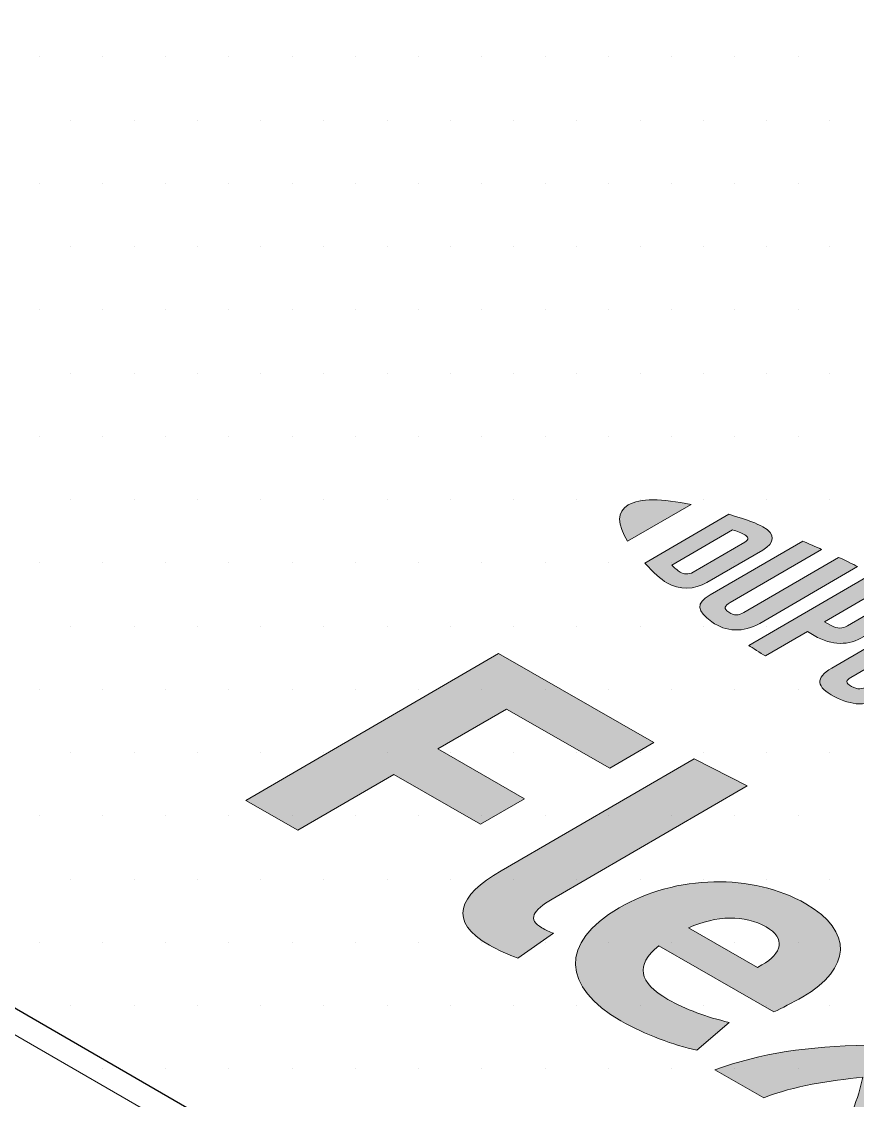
# Model space of a CAD drawing. Header units: inches. Extents: x -17.6 to 82.3, y -15.1 to 23.2.
# Drawn here: x 15.7832 to 16.0311, y 10.8588 to 11.1786 of the extents above; entities that cross this region are included whole.
import ezdxf

# ---------------------------------------------------------------- set-up
doc = ezdxf.new("R2010")
doc.units = ezdxf.units.IN
doc.header["$MEASUREMENT"] = 0
for name, color, linetype, lineweight in [('.ATI-HATCH', 7, 'Continuous', 0), ('G-ANNO-TTLB', 7, 'Continuous', 0), ('TYVEK', 7, 'Continuous', 0)]:
    doc.layers.add(name, color=color, linetype=linetype, lineweight=lineweight)

# ---------------------------------------------------------------- blocks, each defined once
blk = doc.blocks.new('Block_249')
at = {"layer": 'TYVEK', "true_color": 0x000000, "transparency": 33554687}
h = blk.add_hatch(color=18, dxfattribs=at)
h.dxf.hatch_style = 2
edge = h.paths.add_edge_path()
edge.add_spline(control_points=[(15.8497, 10.94773), (15.8497, 10.94773), (15.92466, 10.99125), (15.92466, 10.99125), (15.92466, 10.99125), (15.97066, 10.96484), (15.97066, 10.96484), (15.97066, 10.96484), (15.9576, 10.95725), (15.9576, 10.95725), (15.9576, 10.95725), (15.92704, 10.9748), (15.92704, 10.9748), (15.92704, 10.9748), (15.90669, 10.96299), (15.90669, 10.96299), (15.90669, 10.96299), (15.93239, 10.94823), (15.93239, 10.94823), (15.93239, 10.94823), (15.91933, 10.94065), (15.91933, 10.94065), (15.91933, 10.94065), (15.89363, 10.9554), (15.89363, 10.9554), (15.89363, 10.9554), (15.86514, 10.93886), (15.86514, 10.93886), (15.86514, 10.93886), (15.8497, 10.94773), (15.8497, 10.94773)], knot_values=[0, 0, 0, 0, 1, 1, 1, 2, 2, 2, 3, 3, 3, 4, 4, 4, 5, 5, 5, 6, 6, 6, 7, 7, 7, 8, 8, 8, 9, 9, 9, 10, 10, 10, 10], degree=3, periodic=0)
h = blk.add_hatch(color=18, dxfattribs=at)
h.dxf.hatch_style = 2
edge = h.paths.add_edge_path()
edge.add_spline(control_points=[(15.94057, 10.91844), (15.93478, 10.91508), (15.93319, 10.91241), (15.93751, 10.90993), (15.93859, 10.90931), (15.93978, 10.90875), (15.94096, 10.90832), (15.94096, 10.90832), (15.93037, 10.90092), (15.93037, 10.90092), (15.92789, 10.90185), (15.92412, 10.90352), (15.92196, 10.90476), (15.90954, 10.91189), (15.9126, 10.91941), (15.92545, 10.92687), (15.92545, 10.92687), (15.98263, 10.96007), (15.98263, 10.96007), (15.98263, 10.96007), (15.99839, 10.95201), (15.99839, 10.95201), (15.99839, 10.95201), (15.94057, 10.91844), (15.94057, 10.91844)], knot_values=[0, 0, 0, 0, 1, 1, 1, 2, 2, 2, 3, 3, 3, 4, 4, 4, 5, 5, 5, 6, 6, 6, 7, 7, 7, 8, 8, 8, 8], degree=3, periodic=0)
h = blk.add_hatch(color=18, dxfattribs=at)
h.dxf.hatch_style = 2
edge = h.paths.add_edge_path()
edge.add_spline(control_points=[(15.98096, 10.90996), (15.98096, 10.90996), (16.00148, 10.89818), (16.00148, 10.89818), (16.00148, 10.89818), (16.00276, 10.89893), (16.00276, 10.89893), (16.00876, 10.90241), (16.00991, 10.90682), (16.00397, 10.91023), (15.9977, 10.91383), (15.98921, 10.91363), (15.98096, 10.90996)], knot_values=[0, 0, 0, 0, 1, 1, 1, 2, 2, 2, 3, 3, 3, 4, 4, 4, 4], degree=3, periodic=0)
edge = h.paths.add_edge_path()
edge.add_spline(control_points=[(15.98348, 10.87364), (15.97659, 10.87513), (15.96807, 10.87829), (15.96094, 10.88238), (15.94355, 10.89236), (15.9426, 10.90552), (15.96037, 10.91584), (15.9774, 10.92573), (15.99987, 10.92618), (16.01575, 10.91707), (16.02989, 10.90895), (16.02922, 10.89783), (16.01487, 10.8895), (16.01166, 10.88764), (16.00866, 10.88614), (16.0063, 10.88502), (16.0063, 10.88502), (15.97218, 10.90462), (15.97218, 10.90462), (15.96501, 10.89884), (15.96624, 10.89368), (15.97487, 10.88872), (15.98017, 10.88569), (15.98642, 10.88346), (15.99299, 10.88191), (15.99299, 10.88191), (15.98348, 10.87364), (15.98348, 10.87364)], knot_values=[0, 0, 0, 0, 1, 1, 1, 2, 2, 2, 3, 3, 3, 4, 4, 4, 5, 5, 5, 6, 6, 6, 7, 7, 7, 8, 8, 8, 9, 9, 9, 9], degree=3, periodic=0)
h = blk.add_hatch(color=18, dxfattribs=at)
h.dxf.hatch_style = 2
edge = h.paths.add_edge_path()
edge.add_spline(control_points=[(16.0339, 10.87511), (16.03459, 10.88387), (16.03626, 10.89144), (16.04362, 10.89958), (16.04362, 10.89958), (16.05971, 10.89035), (16.05971, 10.89035), (16.05629, 10.88674), (16.05376, 10.87979), (16.05241, 10.87351), (16.0623, 10.87464), (16.07207, 10.87632), (16.07882, 10.87937), (16.07882, 10.87937), (16.09394, 10.87069), (16.09394, 10.87069), (16.08, 10.86584), (16.06743, 10.86403), (16.05109, 10.86389), (16.05019, 10.85439), (16.04798, 10.847), (16.04106, 10.83787), (16.04106, 10.83787), (16.02497, 10.8471), (16.02497, 10.8471), (16.0287, 10.85189), (16.03133, 10.85965), (16.03268, 10.86567), (16.02269, 10.86461), (16.01238, 10.86311), (16.00326, 10.85957), (16.00326, 10.85957), (15.98879, 10.86787), (15.98879, 10.86787), (16.00263, 10.87279), (16.01627, 10.87485), (16.0339, 10.87511)], knot_values=[0, 0, 0, 0, 1, 1, 1, 2, 2, 2, 3, 3, 3, 4, 4, 4, 5, 5, 5, 6, 6, 6, 7, 7, 7, 8, 8, 8, 9, 9, 9, 10, 10, 10, 11, 11, 11, 12, 12, 12, 12], degree=3, periodic=0)
at = {"layer": 'TYVEK'}
for points, knots in [([(15.8497, 10.94773), (15.8497, 10.94773), (15.92466, 10.99125), (15.92466, 10.99125), (15.92466, 10.99125), (15.97066, 10.96484), (15.97066, 10.96484), (15.97066, 10.96484), (15.9576, 10.95725), (15.9576, 10.95725), (15.9576, 10.95725), (15.92704, 10.9748), (15.92704, 10.9748), (15.92704, 10.9748), (15.90669, 10.96299), (15.90669, 10.96299), (15.90669, 10.96299), (15.93239, 10.94823), (15.93239, 10.94823), (15.93239, 10.94823), (15.91933, 10.94065), (15.91933, 10.94065), (15.91933, 10.94065), (15.89363, 10.9554), (15.89363, 10.9554), (15.89363, 10.9554), (15.86514, 10.93886), (15.86514, 10.93886), (15.86514, 10.93886), (15.8497, 10.94773), (15.8497, 10.94773)], [0, 0, 0, 0, 1, 1, 1, 2, 2, 2, 3, 3, 3, 4, 4, 4, 5, 5, 5, 6, 6, 6, 7, 7, 7, 8, 8, 8, 9, 9, 9, 10, 10, 10, 10]), ([(15.94057, 10.91844), (15.93478, 10.91508), (15.93319, 10.91241), (15.93751, 10.90993), (15.93859, 10.90931), (15.93978, 10.90875), (15.94096, 10.90832), (15.94096, 10.90832), (15.93037, 10.90092), (15.93037, 10.90092), (15.92789, 10.90185), (15.92412, 10.90352), (15.92196, 10.90476), (15.90954, 10.91189), (15.9126, 10.91941), (15.92545, 10.92687), (15.92545, 10.92687), (15.98263, 10.96007), (15.98263, 10.96007), (15.98263, 10.96007), (15.99839, 10.95201), (15.99839, 10.95201), (15.99839, 10.95201), (15.94057, 10.91844), (15.94057, 10.91844)], [0, 0, 0, 0, 1, 1, 1, 2, 2, 2, 3, 3, 3, 4, 4, 4, 5, 5, 5, 6, 6, 6, 7, 7, 7, 8, 8, 8, 8]), ([(15.98348, 10.87364), (15.97659, 10.87513), (15.96807, 10.87829), (15.96094, 10.88238), (15.94355, 10.89236), (15.9426, 10.90552), (15.96037, 10.91584), (15.9774, 10.92573), (15.99987, 10.92618), (16.01575, 10.91707), (16.02989, 10.90895), (16.02922, 10.89783), (16.01487, 10.8895), (16.01166, 10.88764), (16.00866, 10.88614), (16.0063, 10.88502), (16.0063, 10.88502), (15.97218, 10.90462), (15.97218, 10.90462), (15.96501, 10.89884), (15.96624, 10.89368), (15.97487, 10.88872), (15.98017, 10.88569), (15.98642, 10.88346), (15.99299, 10.88191), (15.99299, 10.88191), (15.98348, 10.87364), (15.98348, 10.87364)], [0, 0, 0, 0, 1, 1, 1, 2, 2, 2, 3, 3, 3, 4, 4, 4, 5, 5, 5, 6, 6, 6, 7, 7, 7, 8, 8, 8, 9, 9, 9, 9]), ([(15.98096, 10.90996), (15.98096, 10.90996), (16.00148, 10.89818), (16.00148, 10.89818), (16.00148, 10.89818), (16.00276, 10.89893), (16.00276, 10.89893), (16.00876, 10.90241), (16.00991, 10.90682), (16.00397, 10.91023), (15.9977, 10.91383), (15.98921, 10.91363), (15.98096, 10.90996)], [0, 0, 0, 0, 1, 1, 1, 2, 2, 2, 3, 3, 3, 4, 4, 4, 4]), ([(16.0339, 10.87511), (16.03459, 10.88387), (16.03626, 10.89144), (16.04362, 10.89958), (16.04362, 10.89958), (16.05971, 10.89035), (16.05971, 10.89035), (16.05629, 10.88674), (16.05376, 10.87979), (16.05241, 10.87351), (16.0623, 10.87464), (16.07207, 10.87632), (16.07882, 10.87937), (16.07882, 10.87937), (16.09394, 10.87069), (16.09394, 10.87069), (16.08, 10.86584), (16.06743, 10.86403), (16.05109, 10.86389), (16.05019, 10.85439), (16.04798, 10.847), (16.04106, 10.83787), (16.04106, 10.83787), (16.02497, 10.8471), (16.02497, 10.8471), (16.0287, 10.85189), (16.03133, 10.85965), (16.03268, 10.86567), (16.02269, 10.86461), (16.01238, 10.86311), (16.00326, 10.85957), (16.00326, 10.85957), (15.98879, 10.86787), (15.98879, 10.86787), (16.00263, 10.87279), (16.01627, 10.87485), (16.0339, 10.87511)], [0, 0, 0, 0, 1, 1, 1, 2, 2, 2, 3, 3, 3, 4, 4, 4, 5, 5, 5, 6, 6, 6, 7, 7, 7, 8, 8, 8, 9, 9, 9, 10, 10, 10, 11, 11, 11, 12, 12, 12, 12])]:
    blk.add_open_spline(points, degree=3, knots=knots, dxfattribs=at)
blk = doc.blocks.new('Block_250')
at = {"layer": 'TYVEK', "true_color": 0x000000, "transparency": 33554687}
h = blk.add_hatch(color=18, dxfattribs=at)
h.dxf.hatch_style = 2
edge = h.paths.add_edge_path()
edge.add_spline(control_points=[(15.96311, 11.03533), (15.95967, 11.03333), (15.95981, 11.02951), (15.96293, 11.02453), (15.96293, 11.02453), (15.98175, 11.03545), (15.98175, 11.03545), (15.97311, 11.03724), (15.96653, 11.03731), (15.96311, 11.03533)], knot_values=[0, 0, 0, 0, 1, 1, 1, 2, 2, 2, 3, 3, 3, 3], degree=3, periodic=0)
h = blk.add_hatch(color=18, dxfattribs=at)
h.dxf.hatch_style = 2
edge = h.paths.add_edge_path()
edge.add_spline(control_points=[(15.98237, 11.01539), (15.98093, 11.01455), (15.97957, 11.01477), (15.97853, 11.01537), (15.97771, 11.01584), (15.97675, 11.01673), (15.976, 11.01748), (15.976, 11.01748), (15.994, 11.02793), (15.994, 11.02793), (15.99529, 11.0275), (15.99684, 11.02695), (15.99765, 11.02648), (15.9987, 11.02588), (15.99909, 11.0251), (15.99765, 11.02426), (15.99765, 11.02426), (15.98237, 11.01539), (15.98237, 11.01539)], knot_values=[0, 0, 0, 0, 1, 1, 1, 2, 2, 2, 3, 3, 3, 4, 4, 4, 5, 5, 5, 6, 6, 6, 6], degree=3, periodic=0)
edge = h.paths.add_edge_path()
edge.add_spline(control_points=[(16.00304, 11.02882), (16.0014, 11.02976), (15.99854, 11.03084), (15.99294, 11.03254), (15.99294, 11.03254), (15.968, 11.01806), (15.968, 11.01806), (15.97064, 11.01524), (15.97286, 11.01319), (15.97451, 11.01225), (15.9783, 11.01007), (15.98273, 11.01018), (15.98642, 11.01232), (15.98642, 11.01232), (16.00298, 11.02194), (16.00298, 11.02194), (16.00667, 11.02408), (16.00683, 11.02664), (16.00304, 11.02882)], knot_values=[0, 0, 0, 0, 1, 1, 1, 2, 2, 2, 3, 3, 3, 4, 4, 4, 5, 5, 5, 6, 6, 6, 6], degree=3, periodic=0)
h = blk.add_hatch(color=18, dxfattribs=at)
h.dxf.hatch_style = 2
edge = h.paths.add_edge_path()
edge.add_spline(control_points=[(15.99734, 11.00342), (15.9959, 11.00258), (15.99449, 11.00233), (15.99289, 11.00351), (15.99132, 11.00465), (15.99159, 11.00536), (15.9933, 11.00636), (15.9933, 11.00636), (16.02044, 11.02212), (16.02044, 11.02212), (16.01913, 11.02272), (16.01612, 11.02403), (16.01483, 11.02459), (16.01483, 11.02459), (15.98737, 11.00865), (15.98737, 11.00865), (15.98299, 11.0061), (15.98343, 11.00388), (15.98793, 11.00063), (15.99205, 10.99765), (15.99723, 10.99737), (16.00209, 11.0002), (16.00209, 11.0002), (16.0311, 11.01704), (16.0311, 11.01704), (16.03007, 11.01756), (16.02663, 11.01923), (16.02549, 11.01976), (16.02549, 11.01976), (15.99734, 11.00342), (15.99734, 11.00342)], knot_values=[0, 0, 0, 0, 1, 1, 1, 2, 2, 2, 3, 3, 3, 4, 4, 4, 5, 5, 5, 6, 6, 6, 7, 7, 7, 8, 8, 8, 9, 9, 9, 10, 10, 10, 10], degree=3, periodic=0)
h = blk.add_hatch(color=18, dxfattribs=at)
h.dxf.hatch_style = 2
edge = h.paths.add_edge_path()
edge.add_spline(control_points=[(16.02814, 10.99951), (16.02657, 10.9986), (16.02522, 10.99845), (16.02311, 10.99966), (16.02311, 10.99966), (16.02129, 11.0007), (16.02129, 11.0007), (16.02129, 11.0007), (16.0357, 11.00907), (16.0357, 11.00907), (16.03655, 11.00863), (16.037, 11.00839), (16.03748, 11.00811), (16.03976, 11.0068), (16.03938, 11.00603), (16.03777, 11.0051), (16.03777, 11.0051), (16.02814, 10.99951), (16.02814, 10.99951)], knot_values=[0, 0, 0, 0, 1, 1, 1, 2, 2, 2, 3, 3, 3, 4, 4, 4, 5, 5, 5, 6, 6, 6, 6], degree=3, periodic=0)
edge = h.paths.add_edge_path()
edge.add_spline(control_points=[(16.04288, 11.01089), (16.04198, 11.01141), (16.03859, 11.01323), (16.03539, 11.01486), (16.03539, 11.01486), (15.99885, 10.99365), (15.99885, 10.99365), (15.99983, 10.99303), (16.00238, 10.9914), (16.0038, 10.99054), (16.0038, 10.99054), (16.01621, 10.99775), (16.01621, 10.99775), (16.01621, 10.99775), (16.01824, 10.99659), (16.01824, 10.99659), (16.02368, 10.99348), (16.02834, 10.99359), (16.03298, 10.99628), (16.03298, 10.99628), (16.04375, 11.00253), (16.04375, 11.00253), (16.04829, 11.00517), (16.04803, 11.00794), (16.04288, 11.01089)], knot_values=[0, 0, 0, 0, 1, 1, 1, 2, 2, 2, 3, 3, 3, 4, 4, 4, 5, 5, 5, 6, 6, 6, 7, 7, 7, 8, 8, 8, 8], degree=3, periodic=0)
h = blk.add_hatch(color=18, dxfattribs=at)
h.dxf.hatch_style = 2
edge = h.paths.add_edge_path()
edge.add_spline(control_points=[(16.03387, 10.98148), (16.03243, 10.98065), (16.03119, 10.98049), (16.02931, 10.98151), (16.02737, 10.98256), (16.02766, 10.98332), (16.02915, 10.98419), (16.02915, 10.98419), (16.05193, 10.99742), (16.05193, 10.99742), (16.05343, 10.99829), (16.05477, 10.99847), (16.0566, 10.99736), (16.05838, 10.99627), (16.05809, 10.99555), (16.05665, 10.99471), (16.05665, 10.99471), (16.03387, 10.98148), (16.03387, 10.98148)], knot_values=[0, 0, 0, 0, 1, 1, 1, 2, 2, 2, 3, 3, 3, 4, 4, 4, 5, 5, 5, 6, 6, 6, 6], degree=3, periodic=0)
edge = h.paths.add_edge_path()
edge.add_spline(control_points=[(16.06171, 11.00032), (16.05714, 11.00321), (16.05218, 11.00363), (16.04737, 11.00084), (16.04737, 11.00084), (16.02347, 10.98696), (16.02347, 10.98696), (16.01839, 10.98401), (16.01889, 10.98131), (16.02417, 10.97853), (16.02935, 10.97581), (16.03381, 10.97541), (16.03921, 10.97854), (16.03921, 10.97854), (16.06202, 10.99179), (16.06202, 10.99179), (16.06717, 10.99478), (16.06666, 10.99719), (16.06171, 11.00032)], knot_values=[0, 0, 0, 0, 1, 1, 1, 2, 2, 2, 3, 3, 3, 4, 4, 4, 5, 5, 5, 6, 6, 6, 6], degree=3, periodic=0)
h = blk.add_hatch(color=18, dxfattribs=at)
h.dxf.hatch_style = 2
edge = h.paths.add_edge_path()
edge.add_spline(control_points=[(16.06327, 10.97593), (16.06327, 10.97593), (16.0761, 10.99001), (16.0761, 10.99001), (16.07474, 10.99102), (16.07307, 10.99223), (16.07174, 10.99314), (16.07174, 10.99314), (16.03668, 10.97278), (16.03668, 10.97278), (16.0378, 10.97225), (16.04071, 10.97092), (16.04222, 10.97025), (16.04222, 10.97025), (16.06248, 10.98248), (16.06248, 10.98248), (16.06248, 10.98248), (16.0487, 10.96746), (16.0487, 10.96746), (16.05019, 10.96684), (16.05241, 10.96595), (16.05388, 10.96537), (16.05388, 10.96537), (16.08469, 10.98326), (16.08469, 10.98326), (16.08365, 10.98415), (16.08169, 10.98572), (16.08073, 10.98647), (16.08073, 10.98647), (16.06327, 10.97593), (16.06327, 10.97593)], knot_values=[0, 0, 0, 0, 1, 1, 1, 2, 2, 2, 3, 3, 3, 4, 4, 4, 5, 5, 5, 6, 6, 6, 7, 7, 7, 8, 8, 8, 9, 9, 9, 10, 10, 10, 10], degree=3, periodic=0)
h = blk.add_hatch(color=18, dxfattribs=at)
h.dxf.hatch_style = 2
edge = h.paths.add_edge_path()
edge.add_spline(control_points=[(16.08186, 10.97866), (16.08291, 10.97779), (16.08392, 10.97692), (16.08489, 10.97606), (16.08489, 10.97606), (16.06157, 10.96252), (16.06157, 10.96252), (16.06297, 10.96202), (16.06562, 10.96113), (16.06743, 10.96057), (16.06743, 10.96057), (16.08842, 10.97276), (16.08842, 10.97276), (16.08942, 10.97178), (16.09034, 10.97085), (16.09117, 10.97), (16.09117, 10.97), (16.09567, 10.97261), (16.09567, 10.97261), (16.09328, 10.97544), (16.09038, 10.9783), (16.08674, 10.98149), (16.08674, 10.98149), (16.08186, 10.97866), (16.08186, 10.97866)], knot_values=[0, 0, 0, 0, 1, 1, 1, 2, 2, 2, 3, 3, 3, 4, 4, 4, 5, 5, 5, 6, 6, 6, 7, 7, 7, 8, 8, 8, 8], degree=3, periodic=0)
h = blk.add_hatch(color=18, dxfattribs=at)
h.dxf.hatch_style = 2
edge = h.paths.add_edge_path()
edge.add_spline(control_points=[(16.09891, 10.95736), (16.09546, 10.95536), (16.08886, 10.95543), (16.08019, 10.9572), (16.08019, 10.9572), (16.09902, 10.96813), (16.09902, 10.96813), (16.10215, 10.96315), (16.10233, 10.95935), (16.09891, 10.95736)], knot_values=[0, 0, 0, 0, 1, 1, 1, 2, 2, 2, 3, 3, 3, 3], degree=3, periodic=0)
h = blk.add_hatch(color=18, dxfattribs=at)
h.dxf.hatch_style = 2
edge = h.paths.add_edge_path()
edge.add_spline(control_points=[(16.08483, 10.95237), (16.08483, 10.95237), (16.08539, 10.95204), (16.08539, 10.95204), (16.08539, 10.95204), (16.08493, 10.95082), (16.08493, 10.95082), (16.08493, 10.95082), (16.08704, 10.9511), (16.08704, 10.9511), (16.08704, 10.9511), (16.08758, 10.95079), (16.08758, 10.95079), (16.08758, 10.95079), (16.08487, 10.94921), (16.08487, 10.94921), (16.08487, 10.94921), (16.08436, 10.9495), (16.08436, 10.9495), (16.08436, 10.9495), (16.08629, 10.95062), (16.08629, 10.95062), (16.08629, 10.95062), (16.08415, 10.95035), (16.08415, 10.95035), (16.08415, 10.95035), (16.0841, 10.95038), (16.0841, 10.95038), (16.0841, 10.95038), (16.08455, 10.95162), (16.08455, 10.95162), (16.08455, 10.95162), (16.08262, 10.9505), (16.08262, 10.9505), (16.08262, 10.9505), (16.08212, 10.95079), (16.08212, 10.95079), (16.08212, 10.95079), (16.08483, 10.95237), (16.08483, 10.95237)], knot_values=[0, 0, 0, 0, 1, 1, 1, 2, 2, 2, 3, 3, 3, 4, 4, 4, 5, 5, 5, 6, 6, 6, 7, 7, 7, 8, 8, 8, 9, 9, 9, 10, 10, 10, 11, 11, 11, 12, 12, 12, 13, 13, 13, 13], degree=3, periodic=0)
edge = h.paths.add_edge_path()
edge.add_spline(control_points=[(16.0824, 10.95321), (16.0824, 10.95321), (16.08156, 10.9537), (16.08156, 10.9537), (16.08156, 10.9537), (16.08203, 10.95397), (16.08203, 10.95397), (16.08203, 10.95397), (16.08424, 10.9527), (16.08424, 10.9527), (16.08424, 10.9527), (16.08377, 10.95243), (16.08377, 10.95243), (16.08377, 10.95243), (16.08292, 10.95291), (16.08292, 10.95291), (16.08292, 10.95291), (16.08069, 10.95161), (16.08069, 10.95161), (16.08069, 10.95161), (16.08016, 10.95191), (16.08016, 10.95191), (16.08016, 10.95191), (16.0824, 10.95321), (16.0824, 10.95321)], knot_values=[0, 0, 0, 0, 1, 1, 1, 2, 2, 2, 3, 3, 3, 4, 4, 4, 5, 5, 5, 6, 6, 6, 7, 7, 7, 8, 8, 8, 8], degree=3, periodic=0)
at = {"layer": 'TYVEK'}
for points, knots in [([(15.96311, 11.03533), (15.95967, 11.03333), (15.95981, 11.02951), (15.96293, 11.02453), (15.96293, 11.02453), (15.98175, 11.03545), (15.98175, 11.03545), (15.97311, 11.03724), (15.96653, 11.03731), (15.96311, 11.03533)], [0, 0, 0, 0, 1, 1, 1, 2, 2, 2, 3, 3, 3, 3]), ([(16.00304, 11.02882), (16.0014, 11.02976), (15.99854, 11.03084), (15.99294, 11.03254), (15.99294, 11.03254), (15.968, 11.01806), (15.968, 11.01806), (15.97064, 11.01524), (15.97286, 11.01319), (15.97451, 11.01225), (15.9783, 11.01007), (15.98273, 11.01018), (15.98642, 11.01232), (15.98642, 11.01232), (16.00298, 11.02194), (16.00298, 11.02194), (16.00667, 11.02408), (16.00683, 11.02664), (16.00304, 11.02882)], [0, 0, 0, 0, 1, 1, 1, 2, 2, 2, 3, 3, 3, 4, 4, 4, 5, 5, 5, 6, 6, 6, 6]), ([(15.98237, 11.01539), (15.98093, 11.01455), (15.97957, 11.01477), (15.97853, 11.01537), (15.97771, 11.01584), (15.97675, 11.01673), (15.976, 11.01748), (15.976, 11.01748), (15.994, 11.02793), (15.994, 11.02793), (15.99529, 11.0275), (15.99684, 11.02695), (15.99765, 11.02648), (15.9987, 11.02588), (15.99909, 11.0251), (15.99765, 11.02426), (15.99765, 11.02426), (15.98237, 11.01539), (15.98237, 11.01539)], [0, 0, 0, 0, 1, 1, 1, 2, 2, 2, 3, 3, 3, 4, 4, 4, 5, 5, 5, 6, 6, 6, 6]), ([(15.99734, 11.00342), (15.9959, 11.00258), (15.99449, 11.00233), (15.99289, 11.00351), (15.99132, 11.00465), (15.99159, 11.00536), (15.9933, 11.00636), (15.9933, 11.00636), (16.02044, 11.02212), (16.02044, 11.02212), (16.01913, 11.02272), (16.01612, 11.02403), (16.01483, 11.02459), (16.01483, 11.02459), (15.98737, 11.00865), (15.98737, 11.00865), (15.98299, 11.0061), (15.98343, 11.00388), (15.98793, 11.00063), (15.99205, 10.99765), (15.99723, 10.99737), (16.00209, 11.0002), (16.00209, 11.0002), (16.0311, 11.01704), (16.0311, 11.01704), (16.03007, 11.01756), (16.02663, 11.01923), (16.02549, 11.01976), (16.02549, 11.01976), (15.99734, 11.00342), (15.99734, 11.00342)], [0, 0, 0, 0, 1, 1, 1, 2, 2, 2, 3, 3, 3, 4, 4, 4, 5, 5, 5, 6, 6, 6, 7, 7, 7, 8, 8, 8, 9, 9, 9, 10, 10, 10, 10]), ([(16.04288, 11.01089), (16.04198, 11.01141), (16.03859, 11.01323), (16.03539, 11.01486), (16.03539, 11.01486), (15.99885, 10.99365), (15.99885, 10.99365), (15.99983, 10.99303), (16.00238, 10.9914), (16.0038, 10.99054), (16.0038, 10.99054), (16.01621, 10.99775), (16.01621, 10.99775), (16.01621, 10.99775), (16.01824, 10.99659), (16.01824, 10.99659), (16.02368, 10.99348), (16.02834, 10.99359), (16.03298, 10.99628), (16.03298, 10.99628), (16.04375, 11.00253), (16.04375, 11.00253), (16.04829, 11.00517), (16.04803, 11.00794), (16.04288, 11.01089)], [0, 0, 0, 0, 1, 1, 1, 2, 2, 2, 3, 3, 3, 4, 4, 4, 5, 5, 5, 6, 6, 6, 7, 7, 7, 8, 8, 8, 8]), ([(16.02814, 10.99951), (16.02657, 10.9986), (16.02522, 10.99845), (16.02311, 10.99966), (16.02311, 10.99966), (16.02129, 11.0007), (16.02129, 11.0007), (16.02129, 11.0007), (16.0357, 11.00907), (16.0357, 11.00907), (16.03655, 11.00863), (16.037, 11.00839), (16.03748, 11.00811), (16.03976, 11.0068), (16.03938, 11.00603), (16.03777, 11.0051), (16.03777, 11.0051), (16.02814, 10.99951), (16.02814, 10.99951)], [0, 0, 0, 0, 1, 1, 1, 2, 2, 2, 3, 3, 3, 4, 4, 4, 5, 5, 5, 6, 6, 6, 6]), ([(16.06171, 11.00032), (16.05714, 11.00321), (16.05218, 11.00363), (16.04737, 11.00084), (16.04737, 11.00084), (16.02347, 10.98696), (16.02347, 10.98696), (16.01839, 10.98401), (16.01889, 10.98131), (16.02417, 10.97853), (16.02935, 10.97581), (16.03381, 10.97541), (16.03921, 10.97854), (16.03921, 10.97854), (16.06202, 10.99179), (16.06202, 10.99179), (16.06717, 10.99478), (16.06666, 10.99719), (16.06171, 11.00032)], [0, 0, 0, 0, 1, 1, 1, 2, 2, 2, 3, 3, 3, 4, 4, 4, 5, 5, 5, 6, 6, 6, 6]), ([(16.03387, 10.98148), (16.03243, 10.98065), (16.03119, 10.98049), (16.02931, 10.98151), (16.02737, 10.98256), (16.02766, 10.98332), (16.02915, 10.98419), (16.02915, 10.98419), (16.05193, 10.99742), (16.05193, 10.99742), (16.05343, 10.99829), (16.05477, 10.99847), (16.0566, 10.99736), (16.05838, 10.99627), (16.05809, 10.99555), (16.05665, 10.99471), (16.05665, 10.99471), (16.03387, 10.98148), (16.03387, 10.98148)], [0, 0, 0, 0, 1, 1, 1, 2, 2, 2, 3, 3, 3, 4, 4, 4, 5, 5, 5, 6, 6, 6, 6]), ([(16.06327, 10.97593), (16.06327, 10.97593), (16.0761, 10.99001), (16.0761, 10.99001), (16.07474, 10.99102), (16.07307, 10.99223), (16.07174, 10.99314), (16.07174, 10.99314), (16.03668, 10.97278), (16.03668, 10.97278), (16.0378, 10.97225), (16.04071, 10.97092), (16.04222, 10.97025), (16.04222, 10.97025), (16.06248, 10.98248), (16.06248, 10.98248), (16.06248, 10.98248), (16.0487, 10.96746), (16.0487, 10.96746), (16.05019, 10.96684), (16.05241, 10.96595), (16.05388, 10.96537), (16.05388, 10.96537), (16.08469, 10.98326), (16.08469, 10.98326), (16.08365, 10.98415), (16.08169, 10.98572), (16.08073, 10.98647), (16.08073, 10.98647), (16.06327, 10.97593), (16.06327, 10.97593)], [0, 0, 0, 0, 1, 1, 1, 2, 2, 2, 3, 3, 3, 4, 4, 4, 5, 5, 5, 6, 6, 6, 7, 7, 7, 8, 8, 8, 9, 9, 9, 10, 10, 10, 10]), ([(16.08186, 10.97866), (16.08291, 10.97779), (16.08392, 10.97692), (16.08489, 10.97606), (16.08489, 10.97606), (16.06157, 10.96252), (16.06157, 10.96252), (16.06297, 10.96202), (16.06562, 10.96113), (16.06743, 10.96057), (16.06743, 10.96057), (16.08842, 10.97276), (16.08842, 10.97276), (16.08942, 10.97178), (16.09034, 10.97085), (16.09117, 10.97), (16.09117, 10.97), (16.09567, 10.97261), (16.09567, 10.97261), (16.09328, 10.97544), (16.09038, 10.9783), (16.08674, 10.98149), (16.08674, 10.98149), (16.08186, 10.97866), (16.08186, 10.97866)], [0, 0, 0, 0, 1, 1, 1, 2, 2, 2, 3, 3, 3, 4, 4, 4, 5, 5, 5, 6, 6, 6, 7, 7, 7, 8, 8, 8, 8]), ([(16.09891, 10.95736), (16.09546, 10.95536), (16.08886, 10.95543), (16.08019, 10.9572), (16.08019, 10.9572), (16.09902, 10.96813), (16.09902, 10.96813), (16.10215, 10.96315), (16.10233, 10.95935), (16.09891, 10.95736)], [0, 0, 0, 0, 1, 1, 1, 2, 2, 2, 3, 3, 3, 3]), ([(16.0824, 10.95321), (16.0824, 10.95321), (16.08156, 10.9537), (16.08156, 10.9537), (16.08156, 10.9537), (16.08203, 10.95397), (16.08203, 10.95397), (16.08203, 10.95397), (16.08424, 10.9527), (16.08424, 10.9527), (16.08424, 10.9527), (16.08377, 10.95243), (16.08377, 10.95243), (16.08377, 10.95243), (16.08292, 10.95291), (16.08292, 10.95291), (16.08292, 10.95291), (16.08069, 10.95161), (16.08069, 10.95161), (16.08069, 10.95161), (16.08016, 10.95191), (16.08016, 10.95191), (16.08016, 10.95191), (16.0824, 10.95321), (16.0824, 10.95321)], [0, 0, 0, 0, 1, 1, 1, 2, 2, 2, 3, 3, 3, 4, 4, 4, 5, 5, 5, 6, 6, 6, 7, 7, 7, 8, 8, 8, 8]), ([(16.08483, 10.95237), (16.08483, 10.95237), (16.08539, 10.95204), (16.08539, 10.95204), (16.08539, 10.95204), (16.08493, 10.95082), (16.08493, 10.95082), (16.08493, 10.95082), (16.08704, 10.9511), (16.08704, 10.9511), (16.08704, 10.9511), (16.08758, 10.95079), (16.08758, 10.95079), (16.08758, 10.95079), (16.08487, 10.94921), (16.08487, 10.94921), (16.08487, 10.94921), (16.08436, 10.9495), (16.08436, 10.9495), (16.08436, 10.9495), (16.08629, 10.95062), (16.08629, 10.95062), (16.08629, 10.95062), (16.08415, 10.95035), (16.08415, 10.95035), (16.08415, 10.95035), (16.0841, 10.95038), (16.0841, 10.95038), (16.0841, 10.95038), (16.08455, 10.95162), (16.08455, 10.95162), (16.08455, 10.95162), (16.08262, 10.9505), (16.08262, 10.9505), (16.08262, 10.9505), (16.08212, 10.95079), (16.08212, 10.95079), (16.08212, 10.95079), (16.08483, 10.95237), (16.08483, 10.95237)], [0, 0, 0, 0, 1, 1, 1, 2, 2, 2, 3, 3, 3, 4, 4, 4, 5, 5, 5, 6, 6, 6, 7, 7, 7, 8, 8, 8, 9, 9, 9, 10, 10, 10, 11, 11, 11, 12, 12, 12, 13, 13, 13, 13])]:
    blk.add_open_spline(points, degree=3, knots=knots, dxfattribs=at)
blk = doc.blocks.new('Block_248')
at = {"layer": 'TYVEK'}
for name in ['Block_250', 'Block_249']:
    blk.add_blockref(name, (0, 0), dxfattribs=at)
blk = doc.blocks.new('Block_353')
at = {"layer": '.ATI-HATCH'}
blk.add_open_spline([(17.86528, 10.26903), (17.86528, 10.26903), (16.02681, 11.33181), (16.02681, 11.33181), (16.02681, 11.33181), (15.78736, 11.30125), (15.78736, 11.30125), (15.78736, 11.30125), (15.69111, 11.24611), (15.69111, 11.24611), (15.69111, 11.24611), (15.69111, 10.93028), (15.69111, 10.93028), (15.69111, 10.93028), (17.59694, 9.82833), (17.59694, 9.82833), (17.59694, 9.82833), (17.73153, 9.75056), (17.73153, 9.75056), (17.73153, 9.75056), (18.69347, 9.79014), (18.69347, 9.79014), (18.69347, 9.79014), (17.86528, 10.26903), (17.86528, 10.26903)], degree=3, knots=[0, 0, 0, 0, 1, 1, 1, 2, 2, 2, 3, 3, 3, 4, 4, 4, 5, 5, 5, 6, 6, 6, 7, 7, 7, 8, 8, 8, 8], dxfattribs=at)
at = {"layer": '.ATI-HATCH', "color": 8, "lineweight": 0, "true_color": 0x808080}
for points in [[(15.78847, 11.16815), (15.78847, 11.16815), (15.78847, 11.16815), (15.78847, 11.16815)], [(15.80722, 11.16815), (15.80722, 11.16815), (15.80722, 11.16815), (15.80722, 11.16815)], [(15.82597, 11.16815), (15.82597, 11.16815), (15.82597, 11.16815), (15.82597, 11.16815)], [(15.84472, 11.16815), (15.84472, 11.16815), (15.84472, 11.16815), (15.84472, 11.16815)], [(15.86347, 11.16815), (15.86347, 11.16815), (15.86347, 11.16815), (15.86347, 11.16815)], [(15.88222, 11.16815), (15.88222, 11.16815), (15.88222, 11.16815), (15.88222, 11.16815)], [(15.90097, 11.16815), (15.90097, 11.16815), (15.90097, 11.16815), (15.90097, 11.16815)], [(15.91972, 11.16815), (15.91972, 11.16815), (15.91972, 11.16815), (15.91972, 11.16815)], [(15.93847, 11.16815), (15.93847, 11.16815), (15.93847, 11.16815), (15.93847, 11.16815)], [(15.95722, 11.16815), (15.95722, 11.16815), (15.95722, 11.16815), (15.95722, 11.16815)], [(15.97597, 11.16815), (15.97597, 11.16815), (15.97597, 11.16815), (15.97597, 11.16815)], [(15.99472, 11.16815), (15.99472, 11.16815), (15.99472, 11.16815), (15.99472, 11.16815)], [(16.01347, 11.16815), (16.01347, 11.16815), (16.01347, 11.16815), (16.01347, 11.16815)], [(15.79785, 11.1494), (15.79785, 11.1494), (15.79785, 11.1494), (15.79785, 11.1494)], [(15.8166, 11.1494), (15.8166, 11.1494), (15.8166, 11.1494), (15.8166, 11.1494)], [(15.83535, 11.1494), (15.83535, 11.1494), (15.83535, 11.1494), (15.83535, 11.1494)], [(15.8541, 11.1494), (15.8541, 11.1494), (15.8541, 11.1494), (15.8541, 11.1494)], [(15.87285, 11.1494), (15.87285, 11.1494), (15.87285, 11.1494), (15.87285, 11.1494)], [(15.8916, 11.1494), (15.8916, 11.1494), (15.8916, 11.1494), (15.8916, 11.1494)], [(15.91035, 11.1494), (15.91035, 11.1494), (15.91035, 11.1494), (15.91035, 11.1494)], [(15.9291, 11.1494), (15.9291, 11.1494), (15.9291, 11.1494), (15.9291, 11.1494)], [(15.94785, 11.1494), (15.94785, 11.1494), (15.94785, 11.1494), (15.94785, 11.1494)], [(15.9666, 11.1494), (15.9666, 11.1494), (15.9666, 11.1494), (15.9666, 11.1494)], [(15.98535, 11.1494), (15.98535, 11.1494), (15.98535, 11.1494), (15.98535, 11.1494)], [(16.0041, 11.1494), (16.0041, 11.1494), (16.0041, 11.1494), (16.0041, 11.1494)], [(16.02285, 11.1494), (16.02285, 11.1494), (16.02285, 11.1494), (16.02285, 11.1494)], [(15.78847, 11.13065), (15.78847, 11.13065), (15.78847, 11.13065), (15.78847, 11.13065)], [(15.80722, 11.13065), (15.80722, 11.13065), (15.80722, 11.13065), (15.80722, 11.13065)], [(15.82597, 11.13065), (15.82597, 11.13065), (15.82597, 11.13065), (15.82597, 11.13065)], [(15.84472, 11.13065), (15.84472, 11.13065), (15.84472, 11.13065), (15.84472, 11.13065)], [(15.86347, 11.13065), (15.86347, 11.13065), (15.86347, 11.13065), (15.86347, 11.13065)], [(15.88222, 11.13065), (15.88222, 11.13065), (15.88222, 11.13065), (15.88222, 11.13065)], [(15.90097, 11.13065), (15.90097, 11.13065), (15.90097, 11.13065), (15.90097, 11.13065)], [(15.91972, 11.13065), (15.91972, 11.13065), (15.91972, 11.13065), (15.91972, 11.13065)], [(15.93847, 11.13065), (15.93847, 11.13065), (15.93847, 11.13065), (15.93847, 11.13065)], [(15.95722, 11.13065), (15.95722, 11.13065), (15.95722, 11.13065), (15.95722, 11.13065)], [(15.97597, 11.13065), (15.97597, 11.13065), (15.97597, 11.13065), (15.97597, 11.13065)], [(15.99472, 11.13065), (15.99472, 11.13065), (15.99472, 11.13065), (15.99472, 11.13065)], [(16.01347, 11.13065), (16.01347, 11.13065), (16.01347, 11.13065), (16.01347, 11.13065)], [(15.79785, 11.1119), (15.79785, 11.1119), (15.79785, 11.1119), (15.79785, 11.1119)], [(15.8166, 11.1119), (15.8166, 11.1119), (15.8166, 11.1119), (15.8166, 11.1119)], [(15.83535, 11.1119), (15.83535, 11.1119), (15.83535, 11.1119), (15.83535, 11.1119)], [(15.8541, 11.1119), (15.8541, 11.1119), (15.8541, 11.1119), (15.8541, 11.1119)], [(15.87285, 11.1119), (15.87285, 11.1119), (15.87285, 11.1119), (15.87285, 11.1119)], [(15.8916, 11.1119), (15.8916, 11.1119), (15.8916, 11.1119), (15.8916, 11.1119)], [(15.91035, 11.1119), (15.91035, 11.1119), (15.91035, 11.1119), (15.91035, 11.1119)], [(15.9291, 11.1119), (15.9291, 11.1119), (15.9291, 11.1119), (15.9291, 11.1119)], [(15.94785, 11.1119), (15.94785, 11.1119), (15.94785, 11.1119), (15.94785, 11.1119)], [(15.9666, 11.1119), (15.9666, 11.1119), (15.9666, 11.1119), (15.9666, 11.1119)], [(15.98535, 11.1119), (15.98535, 11.1119), (15.98535, 11.1119), (15.98535, 11.1119)], [(16.0041, 11.1119), (16.0041, 11.1119), (16.0041, 11.1119), (16.0041, 11.1119)], [(16.02285, 11.1119), (16.02285, 11.1119), (16.02285, 11.1119), (16.02285, 11.1119)], [(15.78847, 11.09315), (15.78847, 11.09315), (15.78847, 11.09315), (15.78847, 11.09315)], [(15.80722, 11.09315), (15.80722, 11.09315), (15.80722, 11.09315), (15.80722, 11.09315)], [(15.82597, 11.09315), (15.82597, 11.09315), (15.82597, 11.09315), (15.82597, 11.09315)], [(15.84472, 11.09315), (15.84472, 11.09315), (15.84472, 11.09315), (15.84472, 11.09315)], [(15.86347, 11.09315), (15.86347, 11.09315), (15.86347, 11.09315), (15.86347, 11.09315)], [(15.88222, 11.09315), (15.88222, 11.09315), (15.88222, 11.09315), (15.88222, 11.09315)], [(15.90097, 11.09315), (15.90097, 11.09315), (15.90097, 11.09315), (15.90097, 11.09315)], [(15.91972, 11.09315), (15.91972, 11.09315), (15.91972, 11.09315), (15.91972, 11.09315)], [(15.93847, 11.09315), (15.93847, 11.09315), (15.93847, 11.09315), (15.93847, 11.09315)], [(15.95722, 11.09315), (15.95722, 11.09315), (15.95722, 11.09315), (15.95722, 11.09315)], [(15.97597, 11.09315), (15.97597, 11.09315), (15.97597, 11.09315), (15.97597, 11.09315)], [(15.99472, 11.09315), (15.99472, 11.09315), (15.99472, 11.09315), (15.99472, 11.09315)], [(16.01347, 11.09315), (16.01347, 11.09315), (16.01347, 11.09315), (16.01347, 11.09315)], [(15.79785, 11.0744), (15.79785, 11.0744), (15.79785, 11.0744), (15.79785, 11.0744)], [(15.8166, 11.0744), (15.8166, 11.0744), (15.8166, 11.0744), (15.8166, 11.0744)], [(15.83535, 11.0744), (15.83535, 11.0744), (15.83535, 11.0744), (15.83535, 11.0744)], [(15.8541, 11.0744), (15.8541, 11.0744), (15.8541, 11.0744), (15.8541, 11.0744)], [(15.87285, 11.0744), (15.87285, 11.0744), (15.87285, 11.0744), (15.87285, 11.0744)], [(15.8916, 11.0744), (15.8916, 11.0744), (15.8916, 11.0744), (15.8916, 11.0744)], [(15.91035, 11.0744), (15.91035, 11.0744), (15.91035, 11.0744), (15.91035, 11.0744)], [(15.9291, 11.0744), (15.9291, 11.0744), (15.9291, 11.0744), (15.9291, 11.0744)], [(15.94785, 11.0744), (15.94785, 11.0744), (15.94785, 11.0744), (15.94785, 11.0744)], [(15.9666, 11.0744), (15.9666, 11.0744), (15.9666, 11.0744), (15.9666, 11.0744)], [(15.98535, 11.0744), (15.98535, 11.0744), (15.98535, 11.0744), (15.98535, 11.0744)], [(16.0041, 11.0744), (16.0041, 11.0744), (16.0041, 11.0744), (16.0041, 11.0744)], [(16.02285, 11.0744), (16.02285, 11.0744), (16.02285, 11.0744), (16.02285, 11.0744)], [(15.78847, 11.05565), (15.78847, 11.05565), (15.78847, 11.05565), (15.78847, 11.05565)], [(15.80722, 11.05565), (15.80722, 11.05565), (15.80722, 11.05565), (15.80722, 11.05565)], [(15.82597, 11.05565), (15.82597, 11.05565), (15.82597, 11.05565), (15.82597, 11.05565)], [(15.84472, 11.05565), (15.84472, 11.05565), (15.84472, 11.05565), (15.84472, 11.05565)], [(15.86347, 11.05565), (15.86347, 11.05565), (15.86347, 11.05565), (15.86347, 11.05565)], [(15.88222, 11.05565), (15.88222, 11.05565), (15.88222, 11.05565), (15.88222, 11.05565)], [(15.90097, 11.05565), (15.90097, 11.05565), (15.90097, 11.05565), (15.90097, 11.05565)], [(15.91972, 11.05565), (15.91972, 11.05565), (15.91972, 11.05565), (15.91972, 11.05565)], [(15.93847, 11.05565), (15.93847, 11.05565), (15.93847, 11.05565), (15.93847, 11.05565)], [(15.95722, 11.05565), (15.95722, 11.05565), (15.95722, 11.05565), (15.95722, 11.05565)], [(15.97597, 11.05565), (15.97597, 11.05565), (15.97597, 11.05565), (15.97597, 11.05565)], [(15.99472, 11.05565), (15.99472, 11.05565), (15.99472, 11.05565), (15.99472, 11.05565)], [(16.01347, 11.05565), (16.01347, 11.05565), (16.01347, 11.05565), (16.01347, 11.05565)], [(15.79785, 11.0369), (15.79785, 11.0369), (15.79785, 11.0369), (15.79785, 11.0369)], [(15.8166, 11.0369), (15.8166, 11.0369), (15.8166, 11.0369), (15.8166, 11.0369)], [(15.83535, 11.0369), (15.83535, 11.0369), (15.83535, 11.0369), (15.83535, 11.0369)], [(15.8541, 11.0369), (15.8541, 11.0369), (15.8541, 11.0369), (15.8541, 11.0369)], [(15.87285, 11.0369), (15.87285, 11.0369), (15.87285, 11.0369), (15.87285, 11.0369)], [(15.8916, 11.0369), (15.8916, 11.0369), (15.8916, 11.0369), (15.8916, 11.0369)], [(15.91035, 11.0369), (15.91035, 11.0369), (15.91035, 11.0369), (15.91035, 11.0369)], [(15.9291, 11.0369), (15.9291, 11.0369), (15.9291, 11.0369), (15.9291, 11.0369)], [(15.94785, 11.0369), (15.94785, 11.0369), (15.94785, 11.0369), (15.94785, 11.0369)], [(15.9666, 11.0369), (15.9666, 11.0369), (15.9666, 11.0369), (15.9666, 11.0369)], [(15.98535, 11.0369), (15.98535, 11.0369), (15.98535, 11.0369), (15.98535, 11.0369)], [(16.0041, 11.0369), (16.0041, 11.0369), (16.0041, 11.0369), (16.0041, 11.0369)], [(16.02285, 11.0369), (16.02285, 11.0369), (16.02285, 11.0369), (16.02285, 11.0369)], [(15.78847, 11.01815), (15.78847, 11.01815), (15.78847, 11.01815), (15.78847, 11.01815)], [(15.80722, 11.01815), (15.80722, 11.01815), (15.80722, 11.01815), (15.80722, 11.01815)], [(15.82597, 11.01815), (15.82597, 11.01815), (15.82597, 11.01815), (15.82597, 11.01815)], [(15.84472, 11.01815), (15.84472, 11.01815), (15.84472, 11.01815), (15.84472, 11.01815)], [(15.86347, 11.01815), (15.86347, 11.01815), (15.86347, 11.01815), (15.86347, 11.01815)], [(15.88222, 11.01815), (15.88222, 11.01815), (15.88222, 11.01815), (15.88222, 11.01815)], [(15.90097, 11.01815), (15.90097, 11.01815), (15.90097, 11.01815), (15.90097, 11.01815)], [(15.91972, 11.01815), (15.91972, 11.01815), (15.91972, 11.01815), (15.91972, 11.01815)], [(15.93847, 11.01815), (15.93847, 11.01815), (15.93847, 11.01815), (15.93847, 11.01815)], [(15.95722, 11.01815), (15.95722, 11.01815), (15.95722, 11.01815), (15.95722, 11.01815)], [(15.97597, 11.01815), (15.97597, 11.01815), (15.97597, 11.01815), (15.97597, 11.01815)], [(15.99472, 11.01815), (15.99472, 11.01815), (15.99472, 11.01815), (15.99472, 11.01815)], [(16.01347, 11.01815), (16.01347, 11.01815), (16.01347, 11.01815), (16.01347, 11.01815)], [(15.79785, 10.9994), (15.79785, 10.9994), (15.79785, 10.9994), (15.79785, 10.9994)], [(15.8166, 10.9994), (15.8166, 10.9994), (15.8166, 10.9994), (15.8166, 10.9994)], [(15.83535, 10.9994), (15.83535, 10.9994), (15.83535, 10.9994), (15.83535, 10.9994)], [(15.8541, 10.9994), (15.8541, 10.9994), (15.8541, 10.9994), (15.8541, 10.9994)], [(15.87285, 10.9994), (15.87285, 10.9994), (15.87285, 10.9994), (15.87285, 10.9994)], [(15.8916, 10.9994), (15.8916, 10.9994), (15.8916, 10.9994), (15.8916, 10.9994)], [(15.91035, 10.9994), (15.91035, 10.9994), (15.91035, 10.9994), (15.91035, 10.9994)], [(15.9291, 10.9994), (15.9291, 10.9994), (15.9291, 10.9994), (15.9291, 10.9994)], [(15.94785, 10.9994), (15.94785, 10.9994), (15.94785, 10.9994), (15.94785, 10.9994)], [(15.9666, 10.9994), (15.9666, 10.9994), (15.9666, 10.9994), (15.9666, 10.9994)], [(15.98535, 10.9994), (15.98535, 10.9994), (15.98535, 10.9994), (15.98535, 10.9994)], [(16.0041, 10.9994), (16.0041, 10.9994), (16.0041, 10.9994), (16.0041, 10.9994)], [(16.02285, 10.9994), (16.02285, 10.9994), (16.02285, 10.9994), (16.02285, 10.9994)], [(15.78847, 10.98065), (15.78847, 10.98065), (15.78847, 10.98065), (15.78847, 10.98065)], [(15.80722, 10.98065), (15.80722, 10.98065), (15.80722, 10.98065), (15.80722, 10.98065)], [(15.82597, 10.98065), (15.82597, 10.98065), (15.82597, 10.98065), (15.82597, 10.98065)], [(15.84472, 10.98065), (15.84472, 10.98065), (15.84472, 10.98065), (15.84472, 10.98065)], [(15.86347, 10.98065), (15.86347, 10.98065), (15.86347, 10.98065), (15.86347, 10.98065)], [(15.88222, 10.98065), (15.88222, 10.98065), (15.88222, 10.98065), (15.88222, 10.98065)], [(15.90097, 10.98065), (15.90097, 10.98065), (15.90097, 10.98065), (15.90097, 10.98065)], [(15.91972, 10.98065), (15.91972, 10.98065), (15.91972, 10.98065), (15.91972, 10.98065)], [(15.93847, 10.98065), (15.93847, 10.98065), (15.93847, 10.98065), (15.93847, 10.98065)], [(15.95722, 10.98065), (15.95722, 10.98065), (15.95722, 10.98065), (15.95722, 10.98065)], [(15.97597, 10.98065), (15.97597, 10.98065), (15.97597, 10.98065), (15.97597, 10.98065)], [(15.99472, 10.98065), (15.99472, 10.98065), (15.99472, 10.98065), (15.99472, 10.98065)], [(16.01347, 10.98065), (16.01347, 10.98065), (16.01347, 10.98065), (16.01347, 10.98065)], [(15.79785, 10.9619), (15.79785, 10.9619), (15.79785, 10.9619), (15.79785, 10.9619)], [(15.8166, 10.9619), (15.8166, 10.9619), (15.8166, 10.9619), (15.8166, 10.9619)], [(15.83535, 10.9619), (15.83535, 10.9619), (15.83535, 10.9619), (15.83535, 10.9619)], [(15.8541, 10.9619), (15.8541, 10.9619), (15.8541, 10.9619), (15.8541, 10.9619)], [(15.87285, 10.9619), (15.87285, 10.9619), (15.87285, 10.9619), (15.87285, 10.9619)], [(15.8916, 10.9619), (15.8916, 10.9619), (15.8916, 10.9619), (15.8916, 10.9619)], [(15.91035, 10.9619), (15.91035, 10.9619), (15.91035, 10.9619), (15.91035, 10.9619)], [(15.9291, 10.9619), (15.9291, 10.9619), (15.9291, 10.9619), (15.9291, 10.9619)], [(15.94785, 10.9619), (15.94785, 10.9619), (15.94785, 10.9619), (15.94785, 10.9619)], [(15.9666, 10.9619), (15.9666, 10.9619), (15.9666, 10.9619), (15.9666, 10.9619)], [(15.98535, 10.9619), (15.98535, 10.9619), (15.98535, 10.9619), (15.98535, 10.9619)], [(16.0041, 10.9619), (16.0041, 10.9619), (16.0041, 10.9619), (16.0041, 10.9619)], [(16.02285, 10.9619), (16.02285, 10.9619), (16.02285, 10.9619), (16.02285, 10.9619)], [(15.78847, 10.94315), (15.78847, 10.94315), (15.78847, 10.94315), (15.78847, 10.94315)], [(15.80722, 10.94315), (15.80722, 10.94315), (15.80722, 10.94315), (15.80722, 10.94315)], [(15.82597, 10.94315), (15.82597, 10.94315), (15.82597, 10.94315), (15.82597, 10.94315)], [(15.84472, 10.94315), (15.84472, 10.94315), (15.84472, 10.94315), (15.84472, 10.94315)], [(15.86347, 10.94315), (15.86347, 10.94315), (15.86347, 10.94315), (15.86347, 10.94315)], [(15.88222, 10.94315), (15.88222, 10.94315), (15.88222, 10.94315), (15.88222, 10.94315)], [(15.90097, 10.94315), (15.90097, 10.94315), (15.90097, 10.94315), (15.90097, 10.94315)], [(15.91972, 10.94315), (15.91972, 10.94315), (15.91972, 10.94315), (15.91972, 10.94315)], [(15.93847, 10.94315), (15.93847, 10.94315), (15.93847, 10.94315), (15.93847, 10.94315)], [(15.95722, 10.94315), (15.95722, 10.94315), (15.95722, 10.94315), (15.95722, 10.94315)], [(15.97597, 10.94315), (15.97597, 10.94315), (15.97597, 10.94315), (15.97597, 10.94315)], [(15.99472, 10.94315), (15.99472, 10.94315), (15.99472, 10.94315), (15.99472, 10.94315)], [(16.01347, 10.94315), (16.01347, 10.94315), (16.01347, 10.94315), (16.01347, 10.94315)], [(15.79785, 10.9244), (15.79785, 10.9244), (15.79785, 10.9244), (15.79785, 10.9244)], [(15.8166, 10.9244), (15.8166, 10.9244), (15.8166, 10.9244), (15.8166, 10.9244)], [(15.83535, 10.9244), (15.83535, 10.9244), (15.83535, 10.9244), (15.83535, 10.9244)], [(15.8541, 10.9244), (15.8541, 10.9244), (15.8541, 10.9244), (15.8541, 10.9244)], [(15.87285, 10.9244), (15.87285, 10.9244), (15.87285, 10.9244), (15.87285, 10.9244)], [(15.8916, 10.9244), (15.8916, 10.9244), (15.8916, 10.9244), (15.8916, 10.9244)], [(15.91035, 10.9244), (15.91035, 10.9244), (15.91035, 10.9244), (15.91035, 10.9244)], [(15.9291, 10.9244), (15.9291, 10.9244), (15.9291, 10.9244), (15.9291, 10.9244)], [(15.94785, 10.9244), (15.94785, 10.9244), (15.94785, 10.9244), (15.94785, 10.9244)], [(15.9666, 10.9244), (15.9666, 10.9244), (15.9666, 10.9244), (15.9666, 10.9244)], [(15.98535, 10.9244), (15.98535, 10.9244), (15.98535, 10.9244), (15.98535, 10.9244)], [(16.0041, 10.9244), (16.0041, 10.9244), (16.0041, 10.9244), (16.0041, 10.9244)], [(16.02285, 10.9244), (16.02285, 10.9244), (16.02285, 10.9244), (16.02285, 10.9244)], [(15.78847, 10.90565), (15.78847, 10.90565), (15.78847, 10.90565), (15.78847, 10.90565)], [(15.80722, 10.90565), (15.80722, 10.90565), (15.80722, 10.90565), (15.80722, 10.90565)], [(15.82597, 10.90565), (15.82597, 10.90565), (15.82597, 10.90565), (15.82597, 10.90565)], [(15.84472, 10.90565), (15.84472, 10.90565), (15.84472, 10.90565), (15.84472, 10.90565)], [(15.86347, 10.90565), (15.86347, 10.90565), (15.86347, 10.90565), (15.86347, 10.90565)], [(15.88222, 10.90565), (15.88222, 10.90565), (15.88222, 10.90565), (15.88222, 10.90565)], [(15.90097, 10.90565), (15.90097, 10.90565), (15.90097, 10.90565), (15.90097, 10.90565)], [(15.91972, 10.90565), (15.91972, 10.90565), (15.91972, 10.90565), (15.91972, 10.90565)], [(15.93847, 10.90565), (15.93847, 10.90565), (15.93847, 10.90565), (15.93847, 10.90565)], [(15.95722, 10.90565), (15.95722, 10.90565), (15.95722, 10.90565), (15.95722, 10.90565)], [(15.97597, 10.90565), (15.97597, 10.90565), (15.97597, 10.90565), (15.97597, 10.90565)], [(15.99472, 10.90565), (15.99472, 10.90565), (15.99472, 10.90565), (15.99472, 10.90565)], [(16.01347, 10.90565), (16.01347, 10.90565), (16.01347, 10.90565), (16.01347, 10.90565)], [(15.79785, 10.8869), (15.79785, 10.8869), (15.79785, 10.8869), (15.79785, 10.8869)], [(15.8166, 10.8869), (15.8166, 10.8869), (15.8166, 10.8869), (15.8166, 10.8869)], [(15.83535, 10.8869), (15.83535, 10.8869), (15.83535, 10.8869), (15.83535, 10.8869)], [(15.8541, 10.8869), (15.8541, 10.8869), (15.8541, 10.8869), (15.8541, 10.8869)], [(15.87285, 10.8869), (15.87285, 10.8869), (15.87285, 10.8869), (15.87285, 10.8869)], [(15.8916, 10.8869), (15.8916, 10.8869), (15.8916, 10.8869), (15.8916, 10.8869)], [(15.91035, 10.8869), (15.91035, 10.8869), (15.91035, 10.8869), (15.91035, 10.8869)], [(15.9291, 10.8869), (15.9291, 10.8869), (15.9291, 10.8869), (15.9291, 10.8869)], [(15.94785, 10.8869), (15.94785, 10.8869), (15.94785, 10.8869), (15.94785, 10.8869)], [(15.9666, 10.8869), (15.9666, 10.8869), (15.9666, 10.8869), (15.9666, 10.8869)], [(15.98535, 10.8869), (15.98535, 10.8869), (15.98535, 10.8869), (15.98535, 10.8869)], [(16.0041, 10.8869), (16.0041, 10.8869), (16.0041, 10.8869), (16.0041, 10.8869)], [(16.02285, 10.8869), (16.02285, 10.8869), (16.02285, 10.8869), (16.02285, 10.8869)], [(15.80722, 10.86815), (15.80722, 10.86815), (15.80722, 10.86815), (15.80722, 10.86815)], [(15.82597, 10.86815), (15.82597, 10.86815), (15.82597, 10.86815), (15.82597, 10.86815)], [(15.84472, 10.86815), (15.84472, 10.86815), (15.84472, 10.86815), (15.84472, 10.86815)], [(15.86347, 10.86815), (15.86347, 10.86815), (15.86347, 10.86815), (15.86347, 10.86815)], [(15.88222, 10.86815), (15.88222, 10.86815), (15.88222, 10.86815), (15.88222, 10.86815)], [(15.90097, 10.86815), (15.90097, 10.86815), (15.90097, 10.86815), (15.90097, 10.86815)], [(15.91972, 10.86815), (15.91972, 10.86815), (15.91972, 10.86815), (15.91972, 10.86815)], [(15.93847, 10.86815), (15.93847, 10.86815), (15.93847, 10.86815), (15.93847, 10.86815)], [(15.95722, 10.86815), (15.95722, 10.86815), (15.95722, 10.86815), (15.95722, 10.86815)], [(15.97597, 10.86815), (15.97597, 10.86815), (15.97597, 10.86815), (15.97597, 10.86815)], [(15.99472, 10.86815), (15.99472, 10.86815), (15.99472, 10.86815), (15.99472, 10.86815)], [(16.01347, 10.86815), (16.01347, 10.86815), (16.01347, 10.86815), (16.01347, 10.86815)]]:
    blk.add_open_spline(points, degree=3, dxfattribs=at)

msp = doc.modelspace()

# ---------------------------------------------------------------- hatches: boundary and pattern name
at = {"layer": 'G-ANNO-TTLB', "true_color": 0xff00ff, "transparency": 33554687}
h = msp.add_hatch(color=6, dxfattribs=at)
edge = h.paths.add_edge_path()
edge.add_spline(control_points=[(24.62525, -11.0625), (24.62525, -11.0625), (-16.0625, -11.0625), (-16.0625, -11.0625), (-16.0625, -11.0625), (-16.0625, 23.0625), (-16.0625, 23.0625), (-16.0625, 23.0625), (24.62525, 23.0625), (24.62525, 23.0625), (24.62525, 23.0625), (24.62525, -11.0625), (24.62525, -11.0625)], knot_values=[0, 0, 0, 0, 1, 1, 1, 2, 2, 2, 3, 3, 3, 4, 4, 4, 4], degree=3, periodic=0)
edge = h.paths.add_edge_path()
edge.add_spline(control_points=[(-15.9375, 22.9375), (-15.9375, 22.9375), (-15.9375, -10.9375), (-15.9375, -10.9375), (-15.9375, -10.9375), (24.50025, -10.9375), (24.50025, -10.9375), (24.50025, -10.9375), (24.50025, 22.9375), (24.50025, 22.9375), (24.50025, 22.9375), (-15.9375, 22.9375), (-15.9375, 22.9375)], knot_values=[0, 0, 0, 0, 1, 1, 1, 2, 2, 2, 3, 3, 3, 4, 4, 4, 4], degree=3, periodic=0)
edge.add_line((-15.9375, 22.9375), (-15.9375, 22.9375))

# ---------------------------------------------------------------- linework, layer by layer
at = {"layer": 'G-ANNO-TTLB'}
for points in [[(24.62525, -11.0625), (24.62525, -11.0625), (-16.0625, -11.0625), (-16.0625, -11.0625), (-16.0625, -11.0625), (-16.0625, 23.0625), (-16.0625, 23.0625), (-16.0625, 23.0625), (24.62525, 23.0625), (24.62525, 23.0625), (24.62525, 23.0625), (24.62525, -11.0625), (24.62525, -11.0625)], [(-15.9375, 22.9375), (-15.9375, 22.9375), (-15.9375, -10.9375), (-15.9375, -10.9375), (-15.9375, -10.9375), (24.50025, -10.9375), (24.50025, -10.9375), (24.50025, -10.9375), (24.50025, 22.9375), (24.50025, 22.9375), (24.50025, 22.9375), (-15.9375, 22.9375), (-15.9375, 22.9375)]]:
    msp.add_open_spline(points, degree=3, knots=[0, 0, 0, 0, 1, 1, 1, 2, 2, 2, 3, 3, 3, 4, 4, 4, 4], dxfattribs=at)
at = {"layer": 'TYVEK', "color": 4, "lineweight": 25, "true_color": 0x00ffff}
msp.add_lwpolyline([(15.94425, 11.38763), (19.18275, 9.51534), (18.66455, 9.21917), (15.43017, 11.08908)], close=True, dxfattribs=at)

# ---------------------------------------------------------------- block references
at = {"layer": '.ATI-HATCH'}
msp.add_blockref('Block_353', (0, 0), dxfattribs=at)
at = {"layer": 'TYVEK'}
msp.add_blockref('Block_248', (0, 0), dxfattribs=at)

doc.saveas('drawing.dxf')
